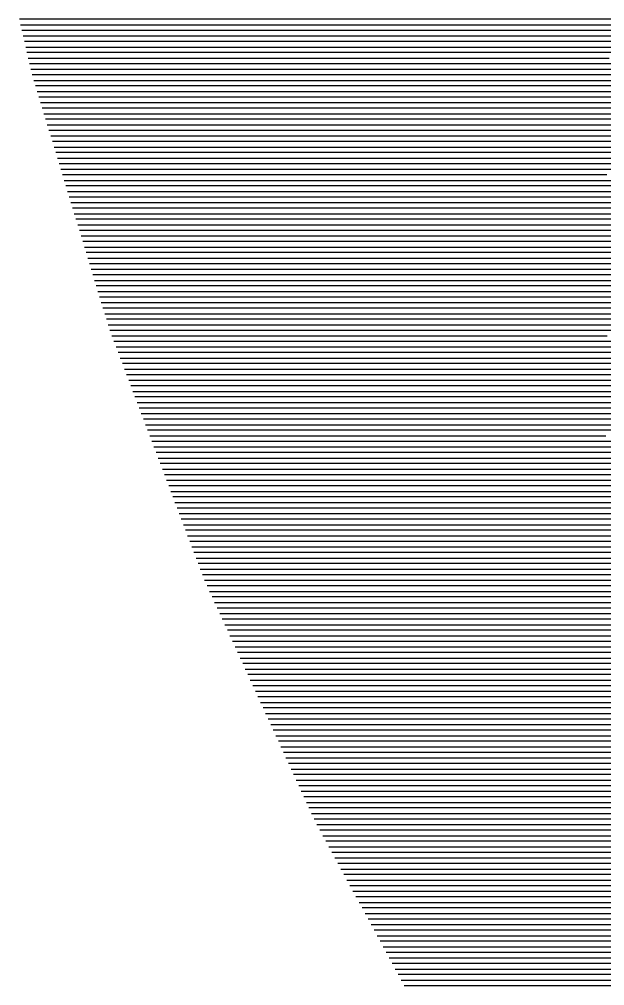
# Model space of a CAD drawing. Header units: metres. Extents: x -6.9 to 6.9, y -7 to 7.
# Drawn here: x -6.725 to -5.672, y -3.494 to -1.754 of the extents above; entities that cross this region are included whole.
import ezdxf

# ---------------------------------------------------------------- set-up
doc = ezdxf.new("R2010")
doc.units = ezdxf.units.M

msp = doc.modelspace()

# ---------------------------------------------------------------- linework, layer by layer
for p, q in [((-6.499258, -1.753531, -0.724175), (-6.725235, -1.753531, -0.74564)), ((-6.328847, -1.753531, -0.707768), (-6.499258, -1.753531, -0.724175)), ((-5.536146, -1.753531, -0.631963), (-6.328847, -1.753531, -0.707768)), ((-6.722953, -1.763531, -0.745147), (-6.519941, -1.763531, -0.725863)), ((-6.540624, -1.773531, -0.727552), (-6.720671, -1.773531, -0.744654)), ((-6.404848, -1.773531, -0.71448), (-6.540624, -1.773531, -0.727552)), ((-6.519941, -1.763531, -0.725863), (-6.366847, -1.763531, -0.711124)), ((-5.572792, -1.773531, -0.634912), (-6.404848, -1.773531, -0.71448)), ((-6.366847, -1.763531, -0.711124), (-5.554469, -1.763531, -0.633438)), ((-6.718389, -1.783531, -0.744161), (-6.561307, -1.783531, -0.72924)), ((-6.561307, -1.783531, -0.72924), (-6.442849, -1.783531, -0.717835)), ((-6.442849, -1.783531, -0.717835), (-5.591115, -1.783531, -0.636386)), ((-6.58199, -1.793531, -0.730929), (-6.716107, -1.793531, -0.743669)), ((-6.713825, -1.803531, -0.743176), (-6.602672, -1.803531, -0.732617)), ((-6.602672, -1.803531, -0.732617), (-6.518851, -1.803531, -0.724547)), ((-6.48085, -1.793531, -0.721191), (-6.58199, -1.793531, -0.730929)), ((-6.518851, -1.803531, -0.724547), (-5.627762, -1.803531, -0.639334)), ((-5.609439, -1.793531, -0.63786), (-6.48085, -1.793531, -0.721191)), ((-6.623355, -1.813531, -0.734306), (-6.711543, -1.813531, -0.742683)), ((-6.709261, -1.823531, -0.74219), (-6.644038, -1.823531, -0.735994)), ((-6.644038, -1.823531, -0.735994), (-6.594853, -1.823531, -0.731259)), ((-6.556852, -1.813531, -0.727903), (-6.623355, -1.813531, -0.734306)), ((-6.594853, -1.823531, -0.731259), (-5.664408, -1.823531, -0.642282)), ((-5.646085, -1.813531, -0.640808), (-6.556852, -1.813531, -0.727903)), ((-6.664721, -1.833531, -0.737683), (-6.706979, -1.833531, -0.741697)), ((-6.704697, -1.843531, -0.741204), (-6.685404, -1.843531, -0.739371)), ((-6.685404, -1.843531, -0.739371), (-6.670855, -1.843531, -0.737971)), ((-6.670855, -1.843531, -0.737971), (-5.701055, -1.843531, -0.64523)), ((-6.632854, -1.833531, -0.734615), (-6.664721, -1.833531, -0.737683)), ((-5.682731, -1.833531, -0.643756), (-6.632854, -1.833531, -0.734615)), ((-5.701055, -1.843531, -0.64523), (-5.062544, -1.843531, -0.583149)), ((-5.030641, -1.833531, -0.580355), (-5.682731, -1.833531, -0.643756)), ((-5.719378, -1.853531, -0.646705), (-6.702294, -1.853531, -0.740699)), ((-5.094448, -1.853531, -0.585944), (-5.719378, -1.853531, -0.646705)), ((-6.699258, -1.863531, -0.740131), (-5.737701, -1.863531, -0.648179)), ((-5.756024, -1.873531, -0.649653), (-6.696222, -1.873531, -0.739562)), ((-5.158254, -1.873531, -0.591533), (-5.756024, -1.873531, -0.649653)), ((-5.737701, -1.863531, -0.648179), (-5.126351, -1.863531, -0.588738)), ((-6.693185, -1.883531, -0.738994), (-5.774347, -1.883531, -0.651127)), ((-5.79267, -1.893531, -0.652601), (-6.690149, -1.893531, -0.738425)), ((-5.222061, -1.893531, -0.597122), (-5.79267, -1.893531, -0.652601)), ((-5.774347, -1.883531, -0.651127), (-5.190158, -1.883531, -0.594327)), ((-6.687113, -1.903531, -0.737857), (-5.810994, -1.903531, -0.654075)), ((-5.829317, -1.913531, -0.655549), (-6.684077, -1.913531, -0.737288)), ((-5.285868, -1.913531, -0.602711), (-5.829317, -1.913531, -0.655549)), ((-5.810994, -1.903531, -0.654075), (-5.253964, -1.903531, -0.599916)), ((-6.68104, -1.923531, -0.73672), (-5.84764, -1.923531, -0.657023)), ((-5.84764, -1.923531, -0.657023), (-5.317771, -1.923531, -0.605505)), ((-5.865963, -1.933531, -0.658497), (-6.678004, -1.933531, -0.736151)), ((-6.674968, -1.943531, -0.735583), (-5.884286, -1.943531, -0.659972)), ((-5.884286, -1.943531, -0.659972), (-5.381578, -1.943531, -0.611094)), ((-5.349675, -1.933531, -0.6083), (-5.865963, -1.933531, -0.658497)), ((-5.90261, -1.953531, -0.661446), (-6.671931, -1.953531, -0.735014)), ((-6.668895, -1.963531, -0.734446), (-5.920933, -1.963531, -0.66292)), ((-5.920933, -1.963531, -0.66292), (-5.445385, -1.963531, -0.616683)), ((-5.413481, -1.953531, -0.613889), (-5.90261, -1.953531, -0.661446)), ((-5.939256, -1.973531, -0.664394), (-6.665859, -1.973531, -0.733878)), ((-6.662822, -1.983531, -0.733309), (-5.957579, -1.983531, -0.665868)), ((-5.957579, -1.983531, -0.665868), (-5.509191, -1.983531, -0.622272)), ((-5.477288, -1.973531, -0.619478), (-5.939256, -1.973531, -0.664394)), ((-5.975902, -1.993531, -0.667342), (-6.659786, -1.993531, -0.732741)), ((-5.541095, -1.993531, -0.625067), (-5.975902, -1.993531, -0.667342)), ((-6.65675, -2.003531, -0.732172), (-5.994226, -2.003531, -0.668816)), ((-6.012549, -2.013531, -0.67029), (-6.653714, -2.013531, -0.731604)), ((-5.604902, -2.013531, -0.630656), (-6.012549, -2.013531, -0.67029)), ((-5.994226, -2.003531, -0.668816), (-5.572998, -2.003531, -0.627861)), ((-6.650677, -2.023531, -0.731035), (-6.030872, -2.023531, -0.671764)), ((-6.049195, -2.033531, -0.673239), (-6.647641, -2.033531, -0.730467)), ((-5.668708, -2.033531, -0.636245), (-6.049195, -2.033531, -0.673239)), ((-6.030872, -2.023531, -0.671764), (-5.636805, -2.023531, -0.63345)), ((-6.644605, -2.043531, -0.729898), (-6.067518, -2.043531, -0.674713)), ((-6.067518, -2.043531, -0.674713), (-5.700612, -2.043531, -0.639039)), ((-5.700612, -2.043531, -0.639039), (-5.206158, -2.043531, -0.591393)), ((-6.085842, -2.053531, -0.676187), (-6.641568, -2.053531, -0.72933)), ((-6.638532, -2.063531, -0.728761), (-6.104165, -2.063531, -0.677661)), ((-6.104165, -2.063531, -0.677661), (-5.764418, -2.063531, -0.644628)), ((-5.732515, -2.053531, -0.641834), (-6.085842, -2.053531, -0.676187)), ((-5.764418, -2.063531, -0.644628), (-5.239136, -2.063531, -0.594011)), ((-5.222647, -2.053531, -0.592702), (-5.732515, -2.053531, -0.641834)), ((-6.122488, -2.073531, -0.679135), (-6.635496, -2.073531, -0.728193)), ((-6.632459, -2.083531, -0.727625), (-6.140811, -2.083531, -0.680609)), ((-6.140811, -2.083531, -0.680609), (-5.828225, -2.083531, -0.650217)), ((-5.796322, -2.073531, -0.647423), (-6.122488, -2.073531, -0.679135)), ((-5.828225, -2.083531, -0.650217), (-5.272113, -2.083531, -0.596629)), ((-5.255624, -2.073531, -0.59532), (-5.796322, -2.073531, -0.647423)), ((-6.159134, -2.093531, -0.682083), (-6.629423, -2.093531, -0.727056)), ((-6.626387, -2.103531, -0.726488), (-6.177458, -2.103531, -0.683557)), ((-6.177458, -2.103531, -0.683557), (-5.892032, -2.103531, -0.655806)), ((-5.860129, -2.093531, -0.653012), (-6.159134, -2.093531, -0.682083)), ((-5.892032, -2.103531, -0.655806), (-5.305091, -2.103531, -0.599247)), ((-5.288602, -2.093531, -0.597938), (-5.860129, -2.093531, -0.653012)), ((-6.195781, -2.113531, -0.685032), (-6.623351, -2.113531, -0.725919)), ((-5.923935, -2.113531, -0.658601), (-6.195781, -2.113531, -0.685032)), ((-5.32158, -2.113531, -0.600556), (-5.923935, -2.113531, -0.658601)), ((-6.620314, -2.123531, -0.725351), (-6.214104, -2.123531, -0.686506)), ((-6.232427, -2.133531, -0.68798), (-6.617278, -2.133531, -0.724782)), ((-5.987742, -2.133531, -0.66419), (-6.232427, -2.133531, -0.68798)), ((-6.214104, -2.123531, -0.686506), (-5.955839, -2.123531, -0.661395)), ((-5.354558, -2.133531, -0.603175), (-5.987742, -2.133531, -0.66419)), ((-5.955839, -2.123531, -0.661395), (-5.338069, -2.123531, -0.601865)), ((-6.614242, -2.143531, -0.724214), (-6.25075, -2.143531, -0.689454)), ((-6.269073, -2.153531, -0.690928), (-6.611205, -2.153531, -0.723645)), ((-6.051549, -2.153531, -0.669779), (-6.269073, -2.153531, -0.690928)), ((-6.25075, -2.143531, -0.689454), (-6.019646, -2.143531, -0.666984)), ((-5.387536, -2.153531, -0.605793), (-6.051549, -2.153531, -0.669779)), ((-6.019646, -2.143531, -0.666984), (-5.371047, -2.143531, -0.604484)), ((-6.608169, -2.163531, -0.723077), (-6.287397, -2.163531, -0.692402)), ((-6.30572, -2.173531, -0.693876), (-6.605133, -2.173531, -0.722508)), ((-6.115356, -2.173531, -0.675367), (-6.30572, -2.173531, -0.693876)), ((-6.287397, -2.163531, -0.692402), (-6.083452, -2.163531, -0.672573)), ((-5.420513, -2.173531, -0.608411), (-6.115356, -2.173531, -0.675367)), ((-6.083452, -2.163531, -0.672573), (-5.404024, -2.163531, -0.607102)), ((-6.602096, -2.183531, -0.72194), (-6.324043, -2.183531, -0.69535)), ((-6.324043, -2.183531, -0.69535), (-6.147259, -2.183531, -0.678162)), ((-6.147259, -2.183531, -0.678162), (-5.437002, -2.183531, -0.60972)), ((-6.342366, -2.193531, -0.696824), (-6.59906, -2.193531, -0.721372)), ((-6.596024, -2.203531, -0.720803), (-6.360689, -2.203531, -0.698299)), ((-6.360689, -2.203531, -0.698299), (-6.211066, -2.203531, -0.683751)), ((-6.179162, -2.193531, -0.680956), (-6.342366, -2.193531, -0.696824)), ((-6.211066, -2.203531, -0.683751), (-5.46998, -2.203531, -0.612338)), ((-5.453491, -2.193531, -0.611029), (-6.179162, -2.193531, -0.680956)), ((-6.379013, -2.213531, -0.699773), (-6.592988, -2.213531, -0.720235)), ((-6.589951, -2.223531, -0.719666), (-6.397336, -2.223531, -0.701247)), ((-6.397336, -2.223531, -0.701247), (-6.274873, -2.223531, -0.68934)), ((-6.242969, -2.213531, -0.686545), (-6.379013, -2.213531, -0.699773)), ((-6.274873, -2.223531, -0.68934), (-5.502958, -2.223531, -0.614957)), ((-5.486469, -2.213531, -0.613648), (-6.242969, -2.213531, -0.686545)), ((-6.415659, -2.233531, -0.702721), (-6.586915, -2.233531, -0.719098)), ((-6.583879, -2.243531, -0.718529), (-6.433982, -2.243531, -0.704195)), ((-6.433982, -2.243531, -0.704195), (-6.338679, -2.243531, -0.694929)), ((-6.306776, -2.233531, -0.692134), (-6.415659, -2.233531, -0.702721)), ((-6.338679, -2.243531, -0.694929), (-5.535935, -2.243531, -0.617575)), ((-5.519447, -2.233531, -0.616266), (-6.306776, -2.233531, -0.692134)), ((-6.452305, -2.253531, -0.705669), (-6.580842, -2.253531, -0.717961)), ((-6.370583, -2.253531, -0.697723), (-6.452305, -2.253531, -0.705669)), ((-5.552424, -2.253531, -0.618884), (-6.370583, -2.253531, -0.697723)), ((-6.577806, -2.263531, -0.717392), (-6.470629, -2.263531, -0.707143)), ((-6.488952, -2.273531, -0.708617), (-6.57477, -2.273531, -0.716824)), ((-6.434389, -2.273531, -0.703312), (-6.488952, -2.273531, -0.708617)), ((-6.470629, -2.263531, -0.707143), (-6.402486, -2.263531, -0.700518)), ((-5.585402, -2.273531, -0.621502), (-6.434389, -2.273531, -0.703312)), ((-6.402486, -2.263531, -0.700518), (-5.568913, -2.263531, -0.620193)), ((-6.571733, -2.283531, -0.716255), (-6.507275, -2.283531, -0.710091)), ((-6.525598, -2.293531, -0.711566), (-6.568697, -2.293531, -0.715687)), ((-6.498196, -2.293531, -0.708901), (-6.525598, -2.293531, -0.711566)), ((-6.507275, -2.283531, -0.710091), (-6.466293, -2.283531, -0.706107)), ((-5.61838, -2.293531, -0.62412), (-6.498196, -2.293531, -0.708901)), ((-6.466293, -2.283531, -0.706107), (-5.601891, -2.283531, -0.622811)), ((-6.565661, -2.303531, -0.715119), (-6.543921, -2.303531, -0.71304)), ((-6.562245, -2.313531, -0.714514), (-6.562625, -2.313531, -0.71455)), ((-6.562003, -2.313531, -0.71449), (-6.562245, -2.313531, -0.714514)), ((-5.651358, -2.313531, -0.626739), (-6.562003, -2.313531, -0.71449)), ((-6.543921, -2.303531, -0.71304), (-6.5301, -2.303531, -0.711696)), ((-6.5301, -2.303531, -0.711696), (-5.634869, -2.303531, -0.62543)), ((-6.558852, -2.323531, -0.713907), (-5.667847, -2.323531, -0.628048)), ((-5.684335, -2.333531, -0.629357), (-6.555067, -2.333531, -0.713262)), ((-6.551281, -2.343531, -0.712618), (-5.700824, -2.343531, -0.630666)), ((-5.700824, -2.343531, -0.630666), (-5.225375, -2.343531, -0.583932)), ((-5.197552, -2.333531, -0.581508), (-5.684335, -2.333531, -0.629357)), ((-5.717313, -2.353531, -0.631975), (-6.547496, -2.353531, -0.711973)), ((-6.54371, -2.363531, -0.711329), (-5.733802, -2.363531, -0.633284)), ((-5.733802, -2.363531, -0.633284), (-5.281022, -2.363531, -0.588778)), ((-5.253199, -2.353531, -0.586355), (-5.717313, -2.353531, -0.631975)), ((-5.750291, -2.373531, -0.634593), (-6.539925, -2.373531, -0.710684)), ((-6.536139, -2.383531, -0.710039), (-5.76678, -2.383531, -0.635902)), ((-5.76678, -2.383531, -0.635902), (-5.336669, -2.383531, -0.593624)), ((-5.308845, -2.373531, -0.591201), (-5.750291, -2.373531, -0.634593)), ((-5.783269, -2.393531, -0.637212), (-6.532354, -2.393531, -0.709395)), ((-5.364492, -2.393531, -0.596048), (-5.783269, -2.393531, -0.637212)), ((-6.528568, -2.403531, -0.70875), (-5.799758, -2.403531, -0.638521)), ((-5.816247, -2.413531, -0.63983), (-6.524783, -2.413531, -0.708106)), ((-5.420139, -2.413531, -0.600894), (-5.816247, -2.413531, -0.63983)), ((-5.799758, -2.403531, -0.638521), (-5.392315, -2.403531, -0.598471)), ((-6.520997, -2.423531, -0.707461), (-5.832735, -2.423531, -0.641139)), ((-5.849224, -2.433531, -0.642448), (-6.517212, -2.433531, -0.706817)), ((-5.475785, -2.433531, -0.605741), (-5.849224, -2.433531, -0.642448)), ((-5.832735, -2.423531, -0.641139), (-5.447962, -2.423531, -0.603317)), ((-6.513426, -2.443531, -0.706172), (-5.865713, -2.443531, -0.643757)), ((-5.865713, -2.443531, -0.643757), (-5.503609, -2.443531, -0.608164)), ((-5.882202, -2.453531, -0.645066), (-6.50964, -2.453531, -0.705527)), ((-6.505855, -2.463531, -0.704883), (-5.898691, -2.463531, -0.646375)), ((-5.898691, -2.463531, -0.646375), (-5.559255, -2.463531, -0.61301)), ((-5.531432, -2.453531, -0.610587), (-5.882202, -2.453531, -0.645066)), ((-5.91518, -2.473531, -0.647684), (-6.502069, -2.473531, -0.704238)), ((-6.498284, -2.483531, -0.703594), (-5.931669, -2.483531, -0.648994)), ((-5.931669, -2.483531, -0.648994), (-5.614902, -2.483531, -0.617857)), ((-5.587079, -2.473531, -0.615434), (-5.91518, -2.473531, -0.647684)), ((-5.948158, -2.493531, -0.650303), (-6.494498, -2.493531, -0.702949)), ((-6.490713, -2.503531, -0.702305), (-5.964646, -2.503531, -0.651612)), ((-5.964646, -2.503531, -0.651612), (-5.670549, -2.503531, -0.622703)), ((-5.642725, -2.493531, -0.62028), (-5.948158, -2.493531, -0.650303)), ((-5.981135, -2.513531, -0.652921), (-6.486927, -2.513531, -0.70166)), ((-5.698372, -2.513531, -0.625127), (-5.981135, -2.513531, -0.652921)), ((-5.161736, -2.513531, -0.572954), (-5.698372, -2.513531, -0.625127)), ((-6.483142, -2.523531, -0.701015), (-5.997624, -2.523531, -0.65423)), ((-6.014113, -2.533531, -0.655539), (-6.479356, -2.533531, -0.700371)), ((-5.754019, -2.533531, -0.629973), (-6.014113, -2.533531, -0.655539)), ((-5.997624, -2.523531, -0.65423), (-5.726195, -2.523531, -0.62755)), ((-5.191974, -2.533531, -0.575331), (-5.754019, -2.533531, -0.629973)), ((-5.726195, -2.523531, -0.62755), (-5.176855, -2.523531, -0.574142)), ((-6.475571, -2.543531, -0.699726), (-6.030602, -2.543531, -0.656848)), ((-6.047091, -2.553531, -0.658157), (-6.471785, -2.553531, -0.699082)), ((-5.809665, -2.553531, -0.63482), (-6.047091, -2.553531, -0.658157)), ((-6.030602, -2.543531, -0.656848), (-5.781842, -2.543531, -0.632396)), ((-5.222211, -2.553531, -0.577707), (-5.809665, -2.553531, -0.63482)), ((-5.781842, -2.543531, -0.632396), (-5.207092, -2.543531, -0.576519)), ((-6.468, -2.563531, -0.698437), (-6.06358, -2.563531, -0.659466)), ((-6.080069, -2.573531, -0.660776), (-6.464214, -2.573531, -0.697793)), ((-5.865312, -2.573531, -0.639666), (-6.080069, -2.573531, -0.660776)), ((-6.06358, -2.563531, -0.659466), (-5.837488, -2.563531, -0.637243)), ((-5.252448, -2.573531, -0.580083), (-5.865312, -2.573531, -0.639666)), ((-5.837488, -2.563531, -0.637243), (-5.23733, -2.563531, -0.578895)), ((-6.460429, -2.583531, -0.697148), (-6.096558, -2.583531, -0.662085)), ((-6.096558, -2.583531, -0.662085), (-5.893135, -2.583531, -0.642089)), ((-5.893135, -2.583531, -0.642089), (-5.267567, -2.583531, -0.581271)), ((-6.113046, -2.593531, -0.663394), (-6.456643, -2.593531, -0.696504)), ((-6.452857, -2.603531, -0.695859), (-6.129535, -2.603531, -0.664703)), ((-6.129535, -2.603531, -0.664703), (-5.948782, -2.603531, -0.646936)), ((-5.920958, -2.593531, -0.644512), (-6.113046, -2.593531, -0.663394)), ((-5.948782, -2.603531, -0.646936), (-5.297804, -2.603531, -0.583647)), ((-5.282686, -2.593531, -0.582459), (-5.920958, -2.593531, -0.644512)), ((-6.146024, -2.613531, -0.666012), (-6.449072, -2.613531, -0.695214)), ((-6.445286, -2.623531, -0.69457), (-6.162513, -2.623531, -0.667321)), ((-6.162513, -2.623531, -0.667321), (-6.004428, -2.623531, -0.651782)), ((-5.976605, -2.613531, -0.649359), (-6.146024, -2.613531, -0.666012)), ((-6.004428, -2.623531, -0.651782), (-5.328042, -2.623531, -0.586023)), ((-5.312923, -2.613531, -0.584835), (-5.976605, -2.613531, -0.649359)), ((-6.179002, -2.633531, -0.66863), (-6.441501, -2.633531, -0.693925)), ((-6.437715, -2.643531, -0.693281), (-6.195491, -2.643531, -0.669939)), ((-6.195491, -2.643531, -0.669939), (-6.060075, -2.643531, -0.656629)), ((-6.032252, -2.633531, -0.654205), (-6.179002, -2.633531, -0.66863)), ((-6.060075, -2.643531, -0.656629), (-5.358279, -2.643531, -0.588399)), ((-5.343161, -2.633531, -0.587211), (-6.032252, -2.633531, -0.654205)), ((-6.21198, -2.653531, -0.671249), (-6.43393, -2.653531, -0.692636)), ((-6.087898, -2.653531, -0.659052), (-6.21198, -2.653531, -0.671249)), ((-5.373398, -2.653531, -0.589588), (-6.087898, -2.653531, -0.659052)), ((-6.430144, -2.663531, -0.691992), (-6.228469, -2.663531, -0.672558)), ((-6.244958, -2.673531, -0.673867), (-6.426359, -2.673531, -0.691347)), ((-6.143545, -2.673531, -0.663898), (-6.244958, -2.673531, -0.673867)), ((-6.228469, -2.663531, -0.672558), (-6.115722, -2.663531, -0.661475)), ((-5.403635, -2.673531, -0.591964), (-6.143545, -2.673531, -0.663898)), ((-6.115722, -2.663531, -0.661475), (-5.388517, -2.663531, -0.590776)), ((-6.422573, -2.683531, -0.690702), (-6.261446, -2.683531, -0.675176)), ((-6.277935, -2.693531, -0.676485), (-6.418788, -2.693531, -0.690058)), ((-6.199192, -2.693531, -0.668745), (-6.277935, -2.693531, -0.676485)), ((-6.261446, -2.683531, -0.675176), (-6.171368, -2.683531, -0.666322)), ((-5.433873, -2.693531, -0.59434), (-6.199192, -2.693531, -0.668745)), ((-6.171368, -2.683531, -0.666322), (-5.418754, -2.683531, -0.593152)), ((-6.415002, -2.703531, -0.689413), (-6.294424, -2.703531, -0.677794)), ((-6.310913, -2.713531, -0.679103), (-6.411217, -2.713531, -0.688769)), ((-6.254838, -2.713531, -0.673591), (-6.310913, -2.713531, -0.679103)), ((-6.294424, -2.703531, -0.677794), (-6.227015, -2.703531, -0.671168)), ((-5.46411, -2.713531, -0.596716), (-6.254838, -2.713531, -0.673591)), ((-6.227015, -2.703531, -0.671168), (-5.448992, -2.703531, -0.595528)), ((-6.407431, -2.723531, -0.688124), (-6.327402, -2.723531, -0.680412)), ((-6.327402, -2.723531, -0.680412), (-6.282662, -2.723531, -0.676015)), ((-6.282662, -2.723531, -0.676015), (-5.479229, -2.723531, -0.597904)), ((-6.343891, -2.733531, -0.681721), (-6.403646, -2.733531, -0.68748)), ((-6.39986, -2.743531, -0.686835), (-6.36038, -2.743531, -0.683031)), ((-6.36038, -2.743531, -0.683031), (-6.338308, -2.743531, -0.680861)), ((-6.310485, -2.733531, -0.678438), (-6.343891, -2.733531, -0.681721)), ((-6.338308, -2.743531, -0.680861), (-5.509466, -2.743531, -0.60028)), ((-5.494348, -2.733531, -0.599092), (-6.310485, -2.733531, -0.678438)), ((-6.376869, -2.753531, -0.68434), (-6.396074, -2.753531, -0.68619)), ((-6.392247, -2.763531, -0.685541), (-5.539704, -2.763531, -0.602656)), ((-6.366132, -2.753531, -0.683284), (-6.376869, -2.753531, -0.68434)), ((-5.524585, -2.753531, -0.601468), (-6.366132, -2.753531, -0.683284)), ((-5.554822, -2.773531, -0.603845), (-6.387665, -2.773531, -0.684814)), ((-6.383083, -2.783531, -0.684087), (-5.569941, -2.783531, -0.605033)), ((-5.58506, -2.793531, -0.606221), (-6.378501, -2.793531, -0.68336)), ((-6.373919, -2.803531, -0.682632), (-5.600179, -2.803531, -0.607409)), ((-5.615297, -2.813531, -0.608597), (-6.369337, -2.813531, -0.681905)), ((-6.364755, -2.823531, -0.681178), (-5.630416, -2.823531, -0.609785)), ((-5.645535, -2.833531, -0.610973), (-6.360173, -2.833531, -0.680451)), ((-6.355591, -2.843531, -0.679724), (-5.660653, -2.843531, -0.612161)), ((-5.675772, -2.853531, -0.613349), (-6.351008, -2.853531, -0.678996)), ((-5.324159, -2.853531, -0.57838), (-5.675772, -2.853531, -0.613349)), ((-6.346426, -2.863531, -0.678269), (-5.690891, -2.863531, -0.614537)), ((-5.690891, -2.863531, -0.614537), (-5.349537, -2.863531, -0.580589)), ((-5.70601, -2.873531, -0.615725), (-6.341844, -2.873531, -0.677542)), ((-6.337262, -2.883531, -0.676815), (-5.721128, -2.883531, -0.616913)), ((-5.721128, -2.883531, -0.616913), (-5.400292, -2.883531, -0.585005)), ((-5.374914, -2.873531, -0.582797), (-5.70601, -2.873531, -0.615725)), ((-5.736247, -2.893531, -0.618102), (-6.33268, -2.893531, -0.676087)), ((-6.328098, -2.903531, -0.67536), (-5.751366, -2.903531, -0.61929)), ((-5.751366, -2.903531, -0.61929), (-5.451046, -2.903531, -0.589422)), ((-5.425669, -2.893531, -0.587214), (-5.736247, -2.893531, -0.618102)), ((-5.766484, -2.913531, -0.620478), (-6.323516, -2.913531, -0.674633)), ((-5.476424, -2.913531, -0.59163), (-5.766484, -2.913531, -0.620478)), ((-6.318934, -2.923531, -0.673906), (-5.781603, -2.923531, -0.621666)), ((-5.796722, -2.933531, -0.622854), (-6.314352, -2.933531, -0.673178)), ((-5.527179, -2.933531, -0.596047), (-5.796722, -2.933531, -0.622854)), ((-5.781603, -2.923531, -0.621666), (-5.501801, -2.923531, -0.593839)), ((-6.30977, -2.943531, -0.672451), (-5.811841, -2.943531, -0.624042)), ((-5.826959, -2.953531, -0.62523), (-6.305188, -2.953531, -0.671724)), ((-5.577933, -2.953531, -0.600464), (-5.826959, -2.953531, -0.62523)), ((-5.811841, -2.943531, -0.624042), (-5.552556, -2.943531, -0.598255)), ((-6.300606, -2.963531, -0.670997), (-5.842078, -2.963531, -0.626418)), ((-5.857197, -2.973531, -0.627606), (-6.296024, -2.973531, -0.670269)), ((-5.628688, -2.973531, -0.60488), (-5.857197, -2.973531, -0.627606)), ((-5.842078, -2.963531, -0.626418), (-5.603311, -2.963531, -0.602672)), ((-6.291442, -2.983531, -0.669542), (-5.872315, -2.983531, -0.628794)), ((-5.872315, -2.983531, -0.628794), (-5.654066, -2.983531, -0.607089)), ((-5.887434, -2.993531, -0.629982), (-6.28686, -2.993531, -0.668815)), ((-6.282278, -3.003531, -0.668088), (-5.902553, -3.003531, -0.631171)), ((-5.902553, -3.003531, -0.631171), (-5.70482, -3.003531, -0.611505)), ((-5.679443, -2.993531, -0.609297), (-5.887434, -2.993531, -0.629982)), ((-5.70482, -3.003531, -0.611505), (-5.128951, -3.003531, -0.554961)), ((-5.114212, -2.993531, -0.553797), (-5.679443, -2.993531, -0.609297)), ((-5.917671, -3.013531, -0.632359), (-6.277696, -3.013531, -0.66736)), ((-6.273114, -3.023531, -0.666633), (-5.93279, -3.023531, -0.633547)), ((-5.93279, -3.023531, -0.633547), (-5.755575, -3.023531, -0.615922)), ((-5.730198, -3.013531, -0.613714), (-5.917671, -3.013531, -0.632359)), ((-5.755575, -3.023531, -0.615922), (-5.158428, -3.023531, -0.557288)), ((-5.14369, -3.013531, -0.556124), (-5.730198, -3.013531, -0.613714)), ((-5.947909, -3.033531, -0.634735), (-6.268531, -3.033531, -0.665906)), ((-6.263949, -3.043531, -0.665179), (-5.963028, -3.043531, -0.635923)), ((-5.963028, -3.043531, -0.635923), (-5.80633, -3.043531, -0.620339)), ((-5.780953, -3.033531, -0.61813), (-5.947909, -3.033531, -0.634735)), ((-5.80633, -3.043531, -0.620339), (-5.187905, -3.043531, -0.559615)), ((-5.173167, -3.033531, -0.558452), (-5.780953, -3.033531, -0.61813)), ((-5.978146, -3.053531, -0.637111), (-6.259367, -3.053531, -0.664451)), ((-5.831707, -3.053531, -0.622547), (-5.978146, -3.053531, -0.637111)), ((-5.202644, -3.053531, -0.560779), (-5.831707, -3.053531, -0.622547)), ((-6.254785, -3.063531, -0.663724), (-5.993265, -3.063531, -0.638299)), ((-6.008384, -3.073531, -0.639487), (-6.250203, -3.073531, -0.662997)), ((-5.882462, -3.073531, -0.626964), (-6.008384, -3.073531, -0.639487)), ((-5.993265, -3.063531, -0.638299), (-5.857085, -3.063531, -0.624755)), ((-5.232121, -3.073531, -0.563107), (-5.882462, -3.073531, -0.626964)), ((-5.857085, -3.063531, -0.624755), (-5.217383, -3.063531, -0.561943)), ((-6.245621, -3.083531, -0.66227), (-6.023502, -3.083531, -0.640675)), ((-6.038621, -3.093531, -0.641863), (-6.241039, -3.093531, -0.661543)), ((-5.933217, -3.093531, -0.631381), (-6.038621, -3.093531, -0.641863)), ((-6.023502, -3.083531, -0.640675), (-5.90784, -3.083531, -0.629172)), ((-5.261598, -3.093531, -0.565434), (-5.933217, -3.093531, -0.631381)), ((-5.90784, -3.083531, -0.629172), (-5.24686, -3.083531, -0.56427)), ((-6.236457, -3.103531, -0.660815), (-6.05374, -3.103531, -0.643051)), ((-6.068859, -3.113531, -0.644239), (-6.231875, -3.113531, -0.660088)), ((-5.983972, -3.113531, -0.635797), (-6.068859, -3.113531, -0.644239)), ((-6.05374, -3.103531, -0.643051), (-5.958594, -3.103531, -0.633589)), ((-5.291076, -3.113531, -0.567761), (-5.983972, -3.113531, -0.635797)), ((-5.958594, -3.103531, -0.633589), (-5.276337, -3.103531, -0.566598)), ((-6.227293, -3.123531, -0.659361), (-6.083977, -3.123531, -0.645428)), ((-6.083977, -3.123531, -0.645428), (-6.009349, -3.123531, -0.638006)), ((-6.009349, -3.123531, -0.638006), (-5.305814, -3.123531, -0.568925)), ((-6.099096, -3.133531, -0.646616), (-6.222711, -3.133531, -0.658634)), ((-6.218129, -3.143531, -0.657906), (-6.114215, -3.143531, -0.647804)), ((-6.114215, -3.143531, -0.647804), (-6.060104, -3.143531, -0.642422)), ((-6.034726, -3.133531, -0.640214), (-6.099096, -3.133531, -0.646616)), ((-6.060104, -3.143531, -0.642422), (-5.335292, -3.143531, -0.571253)), ((-5.320553, -3.133531, -0.570089), (-6.034726, -3.133531, -0.640214)), ((-6.129333, -3.153531, -0.648992), (-6.213547, -3.153531, -0.657179)), ((-6.208965, -3.163531, -0.656452), (-6.144452, -3.163531, -0.65018)), ((-6.144452, -3.163531, -0.65018), (-6.110859, -3.163531, -0.646839)), ((-6.085481, -3.153531, -0.644631), (-6.129333, -3.153531, -0.648992)), ((-6.110859, -3.163531, -0.646839), (-5.364769, -3.163531, -0.57358)), ((-5.35003, -3.153531, -0.572416), (-6.085481, -3.153531, -0.644631)), ((-6.159571, -3.173531, -0.651368), (-6.204383, -3.173531, -0.655725)), ((-6.199801, -3.183531, -0.654997), (-6.174689, -3.183531, -0.652556)), ((-6.174689, -3.183531, -0.652556), (-6.161613, -3.183531, -0.651256)), ((-6.161613, -3.183531, -0.651256), (-5.394246, -3.183531, -0.575907)), ((-6.136236, -3.173531, -0.649047), (-6.159571, -3.173531, -0.651368)), ((-5.379507, -3.173531, -0.574744), (-6.136236, -3.173531, -0.649047)), ((-6.189808, -3.193531, -0.653744), (-6.195219, -3.193531, -0.65427)), ((-6.186991, -3.193531, -0.653464), (-6.189808, -3.193531, -0.653744)), ((-5.408985, -3.193531, -0.577071), (-6.186991, -3.193531, -0.653464)), ((-6.190035, -3.203531, -0.653479), (-5.423723, -3.203531, -0.578235)), ((-5.438462, -3.213531, -0.579399), (-6.184623, -3.213531, -0.652664)), ((-6.179211, -3.223531, -0.65185), (-5.453201, -3.223531, -0.580562)), ((-5.467939, -3.233531, -0.581726), (-6.173799, -3.233531, -0.651035)), ((-6.168388, -3.243531, -0.65022), (-5.482678, -3.243531, -0.58289)), ((-5.497416, -3.253531, -0.584053), (-6.162976, -3.253531, -0.649405)), ((-6.157564, -3.263531, -0.64859), (-5.512155, -3.263531, -0.585217)), ((-5.526894, -3.273531, -0.586381), (-6.152153, -3.273531, -0.647775)), ((-6.146741, -3.283531, -0.64696), (-5.541632, -3.283531, -0.587545)), ((-5.556371, -3.293531, -0.588708), (-6.141329, -3.293531, -0.646146)), ((-6.135917, -3.303531, -0.645331), (-5.57111, -3.303531, -0.589872)), ((-5.585848, -3.313531, -0.591036), (-6.130506, -3.313531, -0.644516)), ((-6.125094, -3.323531, -0.643701), (-5.600587, -3.323531, -0.592199)), ((-5.615325, -3.333531, -0.593363), (-6.119682, -3.333531, -0.642886)), ((-6.11427, -3.343531, -0.642071), (-5.630064, -3.343531, -0.594527)), ((-5.644803, -3.353531, -0.59569), (-6.108859, -3.353531, -0.641256)), ((-6.103447, -3.363531, -0.640442), (-5.659541, -3.363531, -0.596854)), ((-5.67428, -3.373531, -0.598018), (-6.098035, -3.373531, -0.639627)), ((-5.462669, -3.373531, -0.576728), (-5.67428, -3.373531, -0.598018)), ((-6.092623, -3.383531, -0.638812), (-5.689019, -3.383531, -0.599182)), ((-5.689019, -3.383531, -0.599182), (-5.48747, -3.383531, -0.578904)), ((-5.703757, -3.393531, -0.600345), (-6.087212, -3.393531, -0.637997)), ((-6.0818, -3.403531, -0.637182), (-5.718496, -3.403531, -0.601509)), ((-5.718496, -3.403531, -0.601509), (-5.537072, -3.403531, -0.583257)), ((-5.512271, -3.393531, -0.58108), (-5.703757, -3.393531, -0.600345)), ((-5.733234, -3.413531, -0.602673), (-6.076388, -3.413531, -0.636367)), ((-6.070976, -3.423531, -0.635552), (-5.747973, -3.423531, -0.603836)), ((-5.747973, -3.423531, -0.603836), (-5.586674, -3.423531, -0.587609)), ((-5.561873, -3.413531, -0.585433), (-5.733234, -3.413531, -0.602673)), ((-5.762712, -3.433531, -0.605), (-6.065565, -3.433531, -0.634737)), ((-6.060153, -3.443531, -0.633923), (-5.77745, -3.443531, -0.606164)), ((-5.77745, -3.443531, -0.606164), (-5.636277, -3.443531, -0.591961)), ((-5.611475, -3.433531, -0.589785), (-5.762712, -3.433531, -0.605)), ((-5.792189, -3.453531, -0.607328), (-6.054741, -3.453531, -0.633108)), ((-5.661078, -3.453531, -0.594137), (-5.792189, -3.453531, -0.607328)), ((-6.04933, -3.463531, -0.632293), (-5.806927, -3.463531, -0.608491)), ((-5.821666, -3.473531, -0.609655), (-6.043918, -3.473531, -0.631478)), ((-5.71068, -3.473531, -0.598489), (-5.821666, -3.473531, -0.609655)), ((-5.806927, -3.463531, -0.608491), (-5.685879, -3.463531, -0.596313)), ((-5.04852, -3.473531, -0.53279), (-5.71068, -3.473531, -0.598489)), ((-5.685879, -3.463531, -0.596313), (-5.033946, -3.463531, -0.531629)), ((-6.038506, -3.483531, -0.630663), (-5.836405, -3.483531, -0.610819)), ((-5.851143, -3.493531, -0.611982), (-6.033094, -3.493531, -0.629848)), ((-5.760282, -3.493531, -0.602841), (-5.851143, -3.493531, -0.611982)), ((-5.836405, -3.483531, -0.610819), (-5.735481, -3.483531, -0.600665)), ((-5.077666, -3.493531, -0.535112), (-5.760282, -3.493531, -0.602841)), ((-5.735481, -3.483531, -0.600665), (-5.063093, -3.483531, -0.533951))]:
    msp.add_line(p, q)

doc.saveas('drawing.dxf')
